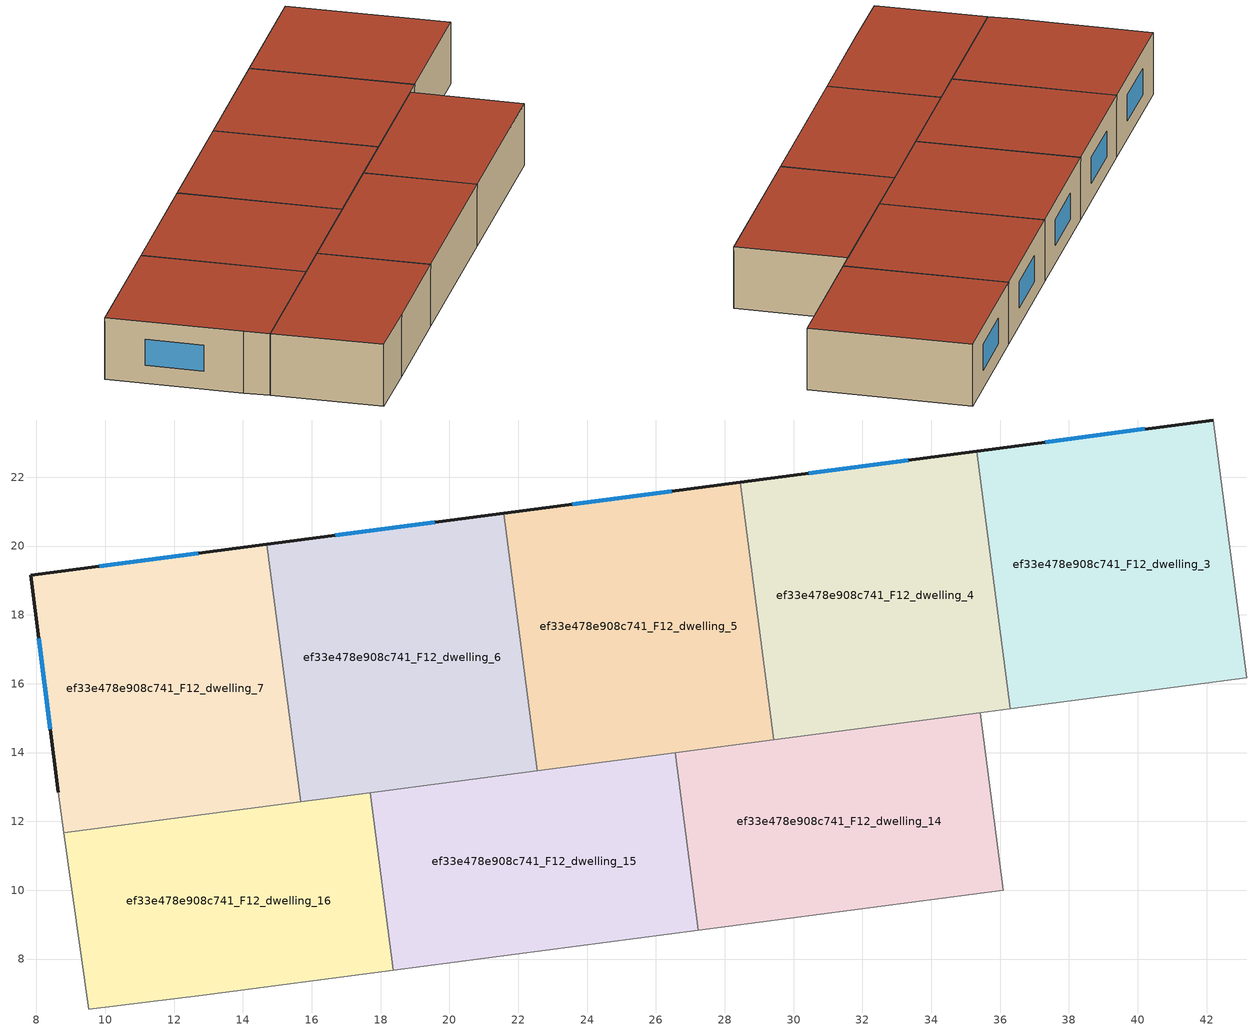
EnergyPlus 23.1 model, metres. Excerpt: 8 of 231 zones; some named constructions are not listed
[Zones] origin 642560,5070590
ef33e478e908c741_F12_dwelling_14
 floor to ef33e478e908c741_F11_dwelling_14 (EU_floor_Construction): 35.42,15.16 36.1,10 27.23,8.83 26.56,14 z36
 wall to ef33e478e908c741_F12_dwelling_13 (EU_wall_Construction): 36.1,10 35.42,15.16 z36:39
 wall adiabatic (EU_wall_Construction): 27.23,8.83 36.1,10 z36:39
 wall to ef33e478e908c741_F12_dwelling_15 (EU_wall_Construction): 26.56,14 27.23,8.83 z36:39
 wall to ef33e478e908c741_F12_dwelling_4 (EU_wall_Construction): 35.42,15.16 29.43,14.37 z36:39
 wall to ef33e478e908c741_F12_dwelling_5 (EU_wall_Construction): 29.43,14.37 26.56,14 z36:39
 roof outside (EU_roof_Construction): 36.1,10 35.42,15.16 26.56,14 27.23,8.83 z39
ef33e478e908c741_F12_dwelling_15
 floor to ef33e478e908c741_F11_dwelling_15 (EU_floor_Construction): 26.56,14 27.23,8.83 18.37,7.67 17.69,12.84 z36
 wall to ef33e478e908c741_F12_dwelling_16 (EU_wall_Construction): 17.69,12.84 18.37,7.67 z36:39
 wall adiabatic (EU_wall_Construction): 18.37,7.67 27.23,8.83 z36:39
 wall to ef33e478e908c741_F12_dwelling_6 (EU_wall_Construction): 22.55,13.47 17.69,12.84 z36:39
 wall to ef33e478e908c741_F12_dwelling_5 (EU_wall_Construction): 26.56,14 22.55,13.47 z36:39
 roof outside (EU_roof_Construction): 27.23,8.83 26.56,14 17.69,12.84 18.37,7.67 z39
ef33e478e908c741_F12_dwelling_16
 floor to ef33e478e908c741_F11_dwelling_16 (EU_floor_Construction): 17.69,12.84 18.37,7.67 12.83,6.95 9.53,6.55 8.79,11.67 z36
 wall adiabatic (EU_wall_Construction): 8.79,11.67 9.53,6.55 12.83,6.95 18.37,7.67 z36:39
 wall to ef33e478e908c741_F12_dwelling_7 (EU_wall_Construction): 15.67,12.57 8.79,11.67 z36:39
 wall to ef33e478e908c741_F12_dwelling_6 (EU_wall_Construction): 17.69,12.84 15.67,12.57 z36:39
 roof outside (EU_roof_Construction): 18.37,7.67 17.69,12.84 8.79,11.67 9.53,6.55 12.83,6.95 z39
ef33e478e908c741_F12_dwelling_3
 floor to ef33e478e908c741_F11_dwelling_3 (EU_floor_Construction): 42.2,23.66 43.18,16.17 36.3,15.27 35.32,22.76 z36
 wall outside (EU_wall_Construction): 42.2,23.66 35.32,22.76 z36:39
 wall to ef33e478e908c741_F12_dwelling_2 (EU_wall_Construction): 43.18,16.17 42.2,23.66 z36:39
 wall to ef33e478e908c741_F12_dwelling_4 (EU_wall_Construction): 35.32,22.76 36.3,15.27 z36:39
 wall to ef33e478e908c741_F12_dwelling_13 (EU_wall_Construction): 36.3,15.27 43.18,16.17 z36:39
 window (EU_Window_Construction): 40.2,23.4 37.32,23.02 z36.87:38.13
 roof outside (EU_roof_Construction): 43.18,16.17 42.2,23.66 35.32,22.76 36.3,15.27 z39
ef33e478e908c741_F12_dwelling_4
 floor to ef33e478e908c741_F11_dwelling_4 (EU_floor_Construction): 35.32,22.76 36.3,15.27 29.43,14.37 28.45,21.86 z36
 wall outside (EU_wall_Construction): 35.32,22.76 28.45,21.86 z36:39
 wall to ef33e478e908c741_F12_dwelling_5 (EU_wall_Construction): 28.45,21.86 29.43,14.37 z36:39
 wall to ef33e478e908c741_F12_dwelling_13 (EU_wall_Construction): 35.42,15.16 36.3,15.27 z36:39
 window (EU_Window_Construction): 33.33,22.5 30.44,22.12 z36.87:38.13
 roof outside (EU_roof_Construction): 36.3,15.27 35.32,22.76 28.45,21.86 29.43,14.37 z39
ef33e478e908c741_F12_dwelling_5
 floor to ef33e478e908c741_F11_dwelling_5 (EU_floor_Construction): 28.45,21.86 29.43,14.37 22.55,13.47 21.57,20.96 z36
 wall outside (EU_wall_Construction): 28.45,21.86 21.57,20.96 z36:39
 wall to ef33e478e908c741_F12_dwelling_6 (EU_wall_Construction): 21.57,20.96 22.55,13.47 z36:39
 window (EU_Window_Construction): 26.46,21.6 23.57,21.22 z36.87:38.13
 roof outside (EU_roof_Construction): 29.43,14.37 28.45,21.86 21.57,20.96 22.55,13.47 z39
ef33e478e908c741_F12_dwelling_6
 floor to ef33e478e908c741_F11_dwelling_6 (EU_floor_Construction): 21.57,20.96 22.55,13.47 15.67,12.57 14.69,20.06 z36
 wall outside (EU_wall_Construction): 21.57,20.96 14.69,20.06 z36:39
 wall to ef33e478e908c741_F12_dwelling_7 (EU_wall_Construction): 14.69,20.06 15.67,12.57 z36:39
 window (EU_Window_Construction): 19.58,20.7 16.69,20.32 z36.87:38.13
 roof outside (EU_roof_Construction): 22.55,13.47 21.57,20.96 14.69,20.06 15.67,12.57 z39
ef33e478e908c741_F12_dwelling_7
 floor to ef33e478e908c741_F11_dwelling_7 (EU_floor_Construction): 14.69,20.06 15.67,12.57 8.79,11.67 8.63,12.85 7.83,19.16 z36
 wall outside (EU_wall_Construction): 14.69,20.06 7.83,19.16 8.63,12.85 z36:39
 wall adiabatic (EU_wall_Construction): 8.63,12.85 8.79,11.67 z36:39
 window (EU_Window_Construction): 12.7,19.8 9.82,19.42 / 8.06,17.33 8.39,14.68 z36.87:38.13
 roof outside (EU_roof_Construction): 15.67,12.57 14.69,20.06 7.83,19.16 8.63,12.85 8.79,11.67 z39
[SCHEDULE:FILE] Column Number=1; Rows to Skip at Top=0; Number of Hours of Data=8760; Column Separator=Comma; Interpolate to Timestep=No; Minutes per Item=60; Adjust Schedule for Daylight Savings=Yes
Name | File
EU_Step8_GainSchedule_ef33e478e908c741_F1_dwelling_1_f000 | ../../schedules/ef33e478e908c741/ef33e478e908c741_F1_dwelling_1_f000_gain.csv
EU_Step8_GainSchedule_ef33e478e908c741_F1_dwelling_2_f000 | ../../schedules/ef33e478e908c741/ef33e478e908c741_F1_dwelling_2_f000_gain.csv
EU_Step8_GainSchedule_ef33e478e908c741_F1_dwelling_3_f000 | ../../schedules/ef33e478e908c741/ef33e478e908c741_F1_dwelling_3_f000_gain.csv
EU_Step8_GainSchedule_ef33e478e908c741_F1_dwelling_4_f000 | ../../schedules/ef33e478e908c741/ef33e478e908c741_F1_dwelling_4_f000_gain.csv
EU_Step8_GainSchedule_ef33e478e908c741_F1_dwelling_5_f000 | ../../schedules/ef33e478e908c741/ef33e478e908c741_F1_dwelling_5_f000_gain.csv
EU_Step8_GainSchedule_ef33e478e908c741_F1_dwelling_6_f000 | ../../schedules/ef33e478e908c741/ef33e478e908c741_F1_dwelling_6_f000_gain.csv
EU_Step8_GainSchedule_ef33e478e908c741_F1_dwelling_7_f000 | ../../schedules/ef33e478e908c741/ef33e478e908c741_F1_dwelling_7_f000_gain.csv
EU_Step8_GainSchedule_ef33e478e908c741_F1_dwelling_8_f000 | ../../schedules/ef33e478e908c741/ef33e478e908c741_F1_dwelling_8_f000_gain.csv
EU_Step8_GainSchedule_ef33e478e908c741_F1_dwelling_9_f000 | ../../schedules/ef33e478e908c741/ef33e478e908c741_F1_dwelling_9_f000_gain.csv
EU_Step8_GainSchedule_ef33e478e908c741_F1_dwelling_10_f000 | ../../schedules/ef33e478e908c741/ef33e478e908c741_F1_dwelling_10_f000_gain.csv
EU_Step8_GainSchedule_ef33e478e908c741_F1_dwelling_11_f000 | ../../schedules/ef33e478e908c741/ef33e478e908c741_F1_dwelling_11_f000_gain.csv
EU_Step8_GainSchedule_ef33e478e908c741_F1_dwelling_12_f000 | ../../schedules/ef33e478e908c741/ef33e478e908c741_F1_dwelling_12_f000_gain.csv
EU_Step8_GainSchedule_ef33e478e908c741_F1_dwelling_13_f000 | ../../schedules/ef33e478e908c741/ef33e478e908c741_F1_dwelling_13_f000_gain.csv
EU_Step8_GainSchedule_ef33e478e908c741_F1_dwelling_14_f000 | ../../schedules/ef33e478e908c741/ef33e478e908c741_F1_dwelling_14_f000_gain.csv
EU_Step8_GainSchedule_ef33e478e908c741_F1_dwelling_15_f000 | ../../schedules/ef33e478e908c741/ef33e478e908c741_F1_dwelling_15_f000_gain.csv
EU_Step8_GainSchedule_ef33e478e908c741_F1_dwelling_16_f000 | ../../schedules/ef33e478e908c741/ef33e478e908c741_F1_dwelling_16_f000_gain.csv
EU_Step8_GainSchedule_ef33e478e908c741_F1_dwelling_17_f000 | ../../schedules/ef33e478e908c741/ef33e478e908c741_F1_dwelling_17_f000_gain.csv
EU_Step8_GainSchedule_ef33e478e908c741_F3_dwelling_5_f000 | ../../schedules/ef33e478e908c741/ef33e478e908c741_F3_dwelling_5_f000_gain.csv
EU_Step8_GainSchedule_ef33e478e908c741_F3_dwelling_6_f000 | ../../schedules/ef33e478e908c741/ef33e478e908c741_F3_dwelling_6_f000_gain.csv
EU_Step8_GainSchedule_ef33e478e908c741_F3_dwelling_7_f000 | ../../schedules/ef33e478e908c741/ef33e478e908c741_F3_dwelling_7_f000_gain.csv
EU_Step8_GainSchedule_ef33e478e908c741_F3_dwelling_8_f000 | ../../schedules/ef33e478e908c741/ef33e478e908c741_F3_dwelling_8_f000_gain.csv
EU_Step8_GainSchedule_ef33e478e908c741_F3_dwelling_9_f000 | ../../schedules/ef33e478e908c741/ef33e478e908c741_F3_dwelling_9_f000_gain.csv
EU_Step8_GainSchedule_ef33e478e908c741_F3_dwelling_10_f000 | ../../schedules/ef33e478e908c741/ef33e478e908c741_F3_dwelling_10_f000_gain.csv
EU_Step8_GainSchedule_ef33e478e908c741_F3_dwelling_11_f000 | ../../schedules/ef33e478e908c741/ef33e478e908c741_F3_dwelling_11_f000_gain.csv
EU_Step8_GainSchedule_ef33e478e908c741_F3_dwelling_12_f000 | ../../schedules/ef33e478e908c741/ef33e478e908c741_F3_dwelling_12_f000_gain.csv
EU_Step8_GainSchedule_ef33e478e908c741_F3_dwelling_13_f000 | ../../schedules/ef33e478e908c741/ef33e478e908c741_F3_dwelling_13_f000_gain.csv
EU_Step8_GainSchedule_ef33e478e908c741_F3_dwelling_14_f000 | ../../schedules/ef33e478e908c741/ef33e478e908c741_F3_dwelling_14_f000_gain.csv
EU_Step8_GainSchedule_ef33e478e908c741_F3_dwelling_15_f000 | ../../schedules/ef33e478e908c741/ef33e478e908c741_F3_dwelling_15_f000_gain.csv
EU_Step8_GainSchedule_ef33e478e908c741_F3_dwelling_16_f000 | ../../schedules/ef33e478e908c741/ef33e478e908c741_F3_dwelling_16_f000_gain.csv
EU_Step8_GainSchedule_ef33e478e908c741_F3_dwelling_17_f000 | ../../schedules/ef33e478e908c741/ef33e478e908c741_F3_dwelling_17_f000_gain.csv
EU_Step8_GainSchedule_ef33e478e908c741_F5_dwelling_4_f000 | ../../schedules/ef33e478e908c741/ef33e478e908c741_F5_dwelling_4_f000_gain.csv
EU_Step8_GainSchedule_ef33e478e908c741_F5_dwelling_5_f000 | ../../schedules/ef33e478e908c741/ef33e478e908c741_F5_dwelling_5_f000_gain.csv
EU_Step8_GainSchedule_ef33e478e908c741_F5_dwelling_6_f000 | ../../schedules/ef33e478e908c741/ef33e478e908c741_F5_dwelling_6_f000_gain.csv
EU_Step8_GainSchedule_ef33e478e908c741_F5_dwelling_7_f000 | ../../schedules/ef33e478e908c741/ef33e478e908c741_F5_dwelling_7_f000_gain.csv
EU_Step8_GainSchedule_ef33e478e908c741_F5_dwelling_8_f000 | ../../schedules/ef33e478e908c741/ef33e478e908c741_F5_dwelling_8_f000_gain.csv
EU_Step8_GainSchedule_ef33e478e908c741_F5_dwelling_9_f000 | ../../schedules/ef33e478e908c741/ef33e478e908c741_F5_dwelling_9_f000_gain.csv
EU_Step8_GainSchedule_ef33e478e908c741_F5_dwelling_10_f000 | ../../schedules/ef33e478e908c741/ef33e478e908c741_F5_dwelling_10_f000_gain.csv
EU_Step8_GainSchedule_ef33e478e908c741_F5_dwelling_11_f000 | ../../schedules/ef33e478e908c741/ef33e478e908c741_F5_dwelling_11_f000_gain.csv
EU_Step8_GainSchedule_ef33e478e908c741_F5_dwelling_12_f000 | ../../schedules/ef33e478e908c741/ef33e478e908c741_F5_dwelling_12_f000_gain.csv
EU_Step8_GainSchedule_ef33e478e908c741_F5_dwelling_13_f000 | ../../schedules/ef33e478e908c741/ef33e478e908c741_F5_dwelling_13_f000_gain.csv
EU_Step8_GainSchedule_ef33e478e908c741_F5_dwelling_14_f000 | ../../schedules/ef33e478e908c741/ef33e478e908c741_F5_dwelling_14_f000_gain.csv
EU_Step8_GainSchedule_ef33e478e908c741_F5_dwelling_15_f000 | ../../schedules/ef33e478e908c741/ef33e478e908c741_F5_dwelling_15_f000_gain.csv
EU_Step8_GainSchedule_ef33e478e908c741_F5_dwelling_16_f000 | ../../schedules/ef33e478e908c741/ef33e478e908c741_F5_dwelling_16_f000_gain.csv
EU_Step8_GainSchedule_ef33e478e908c741_F5_dwelling_17_f000 | ../../schedules/ef33e478e908c741/ef33e478e908c741_F5_dwelling_17_f000_gain.csv
EU_Step8_GainSchedule_ef33e478e908c741_F7_dwelling_0_f000 | ../../schedules/ef33e478e908c741/ef33e478e908c741_F7_dwelling_0_f000_gain.csv
EU_Step8_GainSchedule_ef33e478e908c741_F7_dwelling_1_f000 | ../../schedules/ef33e478e908c741/ef33e478e908c741_F7_dwelling_1_f000_gain.csv
EU_Step8_GainSchedule_ef33e478e908c741_F7_dwelling_2_f000 | ../../schedules/ef33e478e908c741/ef33e478e908c741_F7_dwelling_2_f000_gain.csv
EU_Step8_GainSchedule_ef33e478e908c741_F7_dwelling_3_f000 | ../../schedules/ef33e478e908c741/ef33e478e908c741_F7_dwelling_3_f000_gain.csv
EU_Step8_GainSchedule_ef33e478e908c741_F7_dwelling_4_f000 | ../../schedules/ef33e478e908c741/ef33e478e908c741_F7_dwelling_4_f000_gain.csv
EU_Step8_GainSchedule_ef33e478e908c741_F7_dwelling_5_f000 | ../../schedules/ef33e478e908c741/ef33e478e908c741_F7_dwelling_5_f000_gain.csv
EU_Step8_GainSchedule_ef33e478e908c741_F7_dwelling_6_f000 | ../../schedules/ef33e478e908c741/ef33e478e908c741_F7_dwelling_6_f000_gain.csv
EU_Step8_GainSchedule_ef33e478e908c741_F7_dwelling_7_f000 | ../../schedules/ef33e478e908c741/ef33e478e908c741_F7_dwelling_7_f000_gain.csv
EU_Step8_GainSchedule_ef33e478e908c741_F7_dwelling_8_f000 | ../../schedules/ef33e478e908c741/ef33e478e908c741_F7_dwelling_8_f000_gain.csv
EU_Step8_GainSchedule_ef33e478e908c741_F7_dwelling_9_f000 | ../../schedules/ef33e478e908c741/ef33e478e908c741_F7_dwelling_9_f000_gain.csv
EU_Step8_GainSchedule_ef33e478e908c741_F7_dwelling_10_f000 | ../../schedules/ef33e478e908c741/ef33e478e908c741_F7_dwelling_10_f000_gain.csv
EU_Step8_GainSchedule_ef33e478e908c741_F7_dwelling_11_f000 | ../../schedules/ef33e478e908c741/ef33e478e908c741_F7_dwelling_11_f000_gain.csv
EU_Step8_GainSchedule_ef33e478e908c741_F7_dwelling_12_f000 | ../../schedules/ef33e478e908c741/ef33e478e908c741_F7_dwelling_12_f000_gain.csv
EU_Step8_GainSchedule_ef33e478e908c741_F7_dwelling_13_f000 | ../../schedules/ef33e478e908c741/ef33e478e908c741_F7_dwelling_13_f000_gain.csv
EU_Step8_GainSchedule_ef33e478e908c741_F7_dwelling_14_f000 | ../../schedules/ef33e478e908c741/ef33e478e908c741_F7_dwelling_14_f000_gain.csv
EU_Step8_GainSchedule_ef33e478e908c741_F7_dwelling_15_f000 | ../../schedules/ef33e478e908c741/ef33e478e908c741_F7_dwelling_15_f000_gain.csv
EU_Step8_GainSchedule_ef33e478e908c741_F7_dwelling_16_f000 | ../../schedules/ef33e478e908c741/ef33e478e908c741_F7_dwelling_16_f000_gain.csv
EU_Step8_GainSchedule_ef33e478e908c741_F7_dwelling_17_f000 | ../../schedules/ef33e478e908c741/ef33e478e908c741_F7_dwelling_17_f000_gain.csv
EU_Step8_GainSchedule_ef33e478e908c741_F9_dwelling_16_f000 | ../../schedules/ef33e478e908c741/ef33e478e908c741_F9_dwelling_16_f000_gain.csv
EU_Step8_GainSchedule_ef33e478e908c741_F9_dwelling_17_f000 | ../../schedules/ef33e478e908c741/ef33e478e908c741_F9_dwelling_17_f000_gain.csv
EU_Step8_GainSchedule_ef33e478e908c741_F10_dwelling_0_f000 | ../../schedules/ef33e478e908c741/ef33e478e908c741_F10_dwelling_0_f000_gain.csv
EU_Step8_GainSchedule_ef33e478e908c741_F10_dwelling_1_f000 | ../../schedules/ef33e478e908c741/ef33e478e908c741_F10_dwelling_1_f000_gain.csv
EU_Step8_GainSchedule_ef33e478e908c741_F10_dwelling_2_f000 | ../../schedules/ef33e478e908c741/ef33e478e908c741_F10_dwelling_2_f000_gain.csv
EU_Step8_GainSchedule_ef33e478e908c741_F10_dwelling_3_f000 | ../../schedules/ef33e478e908c741/ef33e478e908c741_F10_dwelling_3_f000_gain.csv
EU_Step8_GainSchedule_ef33e478e908c741_F10_dwelling_4_f000 | ../../schedules/ef33e478e908c741/ef33e478e908c741_F10_dwelling_4_f000_gain.csv
EU_Step8_GainSchedule_ef33e478e908c741_F10_dwelling_5_f000 | ../../schedules/ef33e478e908c741/ef33e478e908c741_F10_dwelling_5_f000_gain.csv
EU_Step8_GainSchedule_ef33e478e908c741_F10_dwelling_6_f000 | ../../schedules/ef33e478e908c741/ef33e478e908c741_F10_dwelling_6_f000_gain.csv
EU_Step8_GainSchedule_ef33e478e908c741_F10_dwelling_7_f000 | ../../schedules/ef33e478e908c741/ef33e478e908c741_F10_dwelling_7_f000_gain.csv
EU_Step8_GainSchedule_ef33e478e908c741_F10_dwelling_8_f000 | ../../schedules/ef33e478e908c741/ef33e478e908c741_F10_dwelling_8_f000_gain.csv
EU_Step8_GainSchedule_ef33e478e908c741_F10_dwelling_9_f000 | ../../schedules/ef33e478e908c741/ef33e478e908c741_F10_dwelling_9_f000_gain.csv
EU_Step8_GainSchedule_ef33e478e908c741_F10_dwelling_10_f000 | ../../schedules/ef33e478e908c741/ef33e478e908c741_F10_dwelling_10_f000_gain.csv
EU_Step8_GainSchedule_ef33e478e908c741_F10_dwelling_11_f000 | ../../schedules/ef33e478e908c741/ef33e478e908c741_F10_dwelling_11_f000_gain.csv
EU_Step8_GainSchedule_ef33e478e908c741_F10_dwelling_12_f000 | ../../schedules/ef33e478e908c741/ef33e478e908c741_F10_dwelling_12_f000_gain.csv
EU_Step8_GainSchedule_ef33e478e908c741_F10_dwelling_13_f000 | ../../schedules/ef33e478e908c741/ef33e478e908c741_F10_dwelling_13_f000_gain.csv
EU_Step8_GainSchedule_ef33e478e908c741_F10_dwelling_14_f000 | ../../schedules/ef33e478e908c741/ef33e478e908c741_F10_dwelling_14_f000_gain.csv
EU_Step8_GainSchedule_ef33e478e908c741_F10_dwelling_15_f000 | ../../schedules/ef33e478e908c741/ef33e478e908c741_F10_dwelling_15_f000_gain.csv
EU_Step8_GainSchedule_ef33e478e908c741_F10_dwelling_16_f000 | ../../schedules/ef33e478e908c741/ef33e478e908c741_F10_dwelling_16_f000_gain.csv
EU_Step8_GainSchedule_ef33e478e908c741_F12_dwelling_8_f000 | ../../schedules/ef33e478e908c741/ef33e478e908c741_F12_dwelling_8_f000_gain.csv
EU_Step8_GainSchedule_ef33e478e908c741_F12_dwelling_9_f000 | ../../schedules/ef33e478e908c741/ef33e478e908c741_F12_dwelling_9_f000_gain.csv
EU_Step8_GainSchedule_ef33e478e908c741_F12_dwelling_10_f000 | ../../schedules/ef33e478e908c741/ef33e478e908c741_F12_dwelling_10_f000_gain.csv
EU_Step8_GainSchedule_ef33e478e908c741_F12_dwelling_11_f000 | ../../schedules/ef33e478e908c741/ef33e478e908c741_F12_dwelling_11_f000_gain.csv
EU_Step8_GainSchedule_ef33e478e908c741_F12_dwelling_12_f000 | ../../schedules/ef33e478e908c741/ef33e478e908c741_F12_dwelling_12_f000_gain.csv
EU_Step8_GainSchedule_ef33e478e908c741_F12_dwelling_13_f000 | ../../schedules/ef33e478e908c741/ef33e478e908c741_F12_dwelling_13_f000_gain.csv
EU_Step8_GainSchedule_ef33e478e908c741_F12_dwelling_14_f000 | ../../schedules/ef33e478e908c741/ef33e478e908c741_F12_dwelling_14_f000_gain.csv
EU_Step8_GainSchedule_ef33e478e908c741_F12_dwelling_15_f000 | ../../schedules/ef33e478e908c741/ef33e478e908c741_F12_dwelling_15_f000_gain.csv
EU_Step8_GainSchedule_ef33e478e908c741_F12_dwelling_16_f000 | ../../schedules/ef33e478e908c741/ef33e478e908c741_F12_dwelling_16_f000_gain.csv
